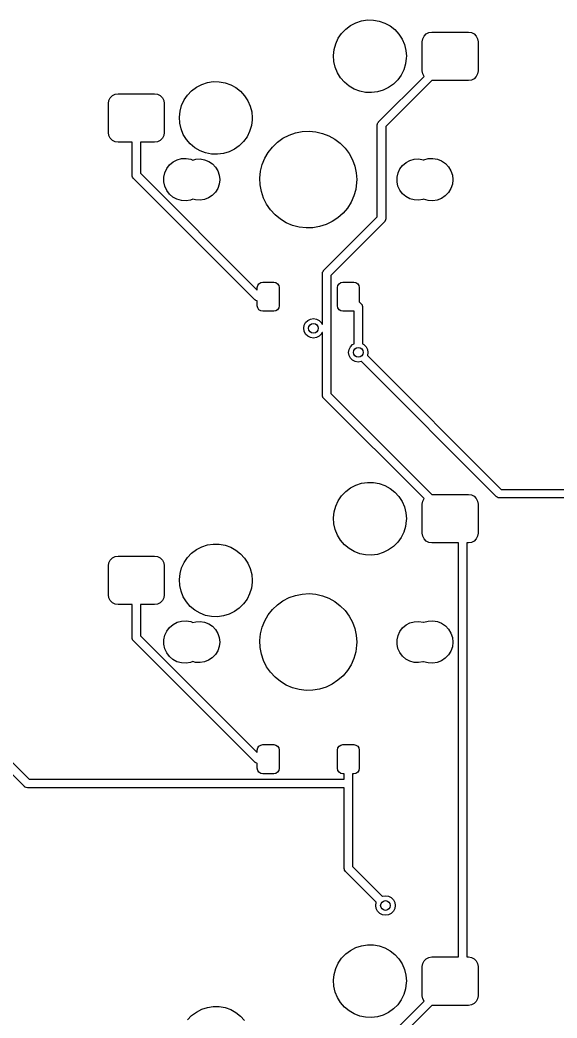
# Model space of a CAD drawing. Extents: x 50 to 376, y -141 to -43.
# Drawn here: x 299.52 to 321.64, y -88.64 to -47.53 of the extents above; entities that cross this region are included whole.
import ezdxf

# ---------------------------------------------------------------- set-up
doc = ezdxf.new("R2010")
doc.units = 0
doc.layers.add('BLACK', color=7, linetype='CONTINUOUS')

msp = doc.modelspace()

# ---------------------------------------------------------------- linework, layer by layer
at = {"layer": 'BLACK', "linetype": 'CONTINUOUS'}
for p, q in [((313.137, -47.7527), (313.355, -47.6392)), ((313.355, -47.6392), (313.589, -47.5628)), ((313.589, -47.5628), (313.832, -47.5257)), ((313.832, -47.5257), (314.077, -47.5287)), ((314.077, -47.5287), (314.319, -47.5718)), ((314.319, -47.5718), (314.551, -47.6538)), ((314.551, -47.6538), (314.766, -47.7726)), ((312.632, -48.2811), (312.77, -48.078)), ((312.77, -48.078), (312.94, -47.9003)), ((312.94, -47.9003), (313.137, -47.7527)), ((314.766, -47.7726), (314.959, -47.925)), ((314.959, -47.925), (315.125, -48.1068)), ((316.165, -48.1869), (316.253, -48.0984)), ((316.253, -48.0984), (316.365, -48.0416)), ((316.365, -48.0416), (316.488, -48.022)), ((316.488, -48.022), (317.988, -48.022)), ((317.988, -48.022), (318.112, -48.0416)), ((318.112, -48.0416), (318.223, -48.0984)), ((318.223, -48.0984), (318.312, -48.1869)), ((312.463, -48.7409), (312.528, -48.5041)), ((312.528, -48.5041), (312.632, -48.2811)), ((315.125, -48.1068), (315.258, -48.3132)), ((315.258, -48.3132), (315.356, -48.5386)), ((316.088, -48.422), (316.108, -48.2984)), ((316.088, -49.622), (316.088, -48.422)), ((316.108, -48.2984), (316.165, -48.1869)), ((318.312, -48.1869), (318.369, -48.2984)), ((318.369, -48.2984), (318.388, -48.422)), ((318.388, -48.422), (318.388, -49.622)), ((312.437, -48.9854), (312.463, -48.7409)), ((315.356, -48.5386), (315.416, -48.777)), ((315.416, -48.777), (315.436, -49.022)), ((312.451, -49.2308), (312.437, -48.9854)), ((312.505, -49.4706), (312.451, -49.2308)), ((315.434, -49.0953), (315.402, -49.339)), ((315.436, -49.022), (315.434, -49.0953)), ((312.597, -49.6983), (312.505, -49.4706)), ((312.726, -49.9079), (312.597, -49.6983)), ((315.331, -49.5742), (315.222, -49.7946)), ((315.402, -49.339), (315.331, -49.5742)), ((316.108, -49.7456), (316.088, -49.622)), ((316.162, -49.8512), (316.108, -49.7456)), ((318.369, -49.7456), (318.312, -49.8571)), ((318.388, -49.622), (318.369, -49.7456)), ((307.005, -50.1792), (307.239, -50.1028)), ((307.239, -50.1028), (307.482, -50.0657)), ((307.482, -50.0657), (307.727, -50.0687)), ((307.727, -50.0687), (307.969, -50.1118)), ((307.969, -50.1118), (308.201, -50.1938)), ((312.887, -50.0937), (312.726, -49.9079)), ((313.076, -50.2507), (312.887, -50.0937)), ((314.289, -51.7236), (316.162, -49.8512)), ((316.486, -50.0217), (314.588, -51.9198)), ((315.079, -49.9942), (314.904, -50.1677)), ((315.222, -49.7946), (315.079, -49.9942)), ((316.488, -50.022), (316.486, -50.0217)), ((317.988, -50.022), (316.488, -50.022)), ((318.112, -50.0024), (317.988, -50.022)), ((318.223, -49.9456), (318.112, -50.0024)), ((318.312, -49.8571), (318.223, -49.9456)), ((303.438, -50.5816), (303.561, -50.562)), ((303.561, -50.562), (305.061, -50.562)), ((305.061, -50.562), (305.185, -50.5816)), ((306.42, -50.618), (306.59, -50.4403)), ((306.59, -50.4403), (306.787, -50.2927)), ((306.787, -50.2927), (307.005, -50.1792)), ((308.201, -50.1938), (308.416, -50.3126)), ((308.416, -50.3126), (308.609, -50.465)), ((308.609, -50.465), (308.775, -50.6468)), ((313.288, -50.3747), (313.076, -50.2507)), ((313.518, -50.4624), (313.288, -50.3747)), ((313.759, -50.5114), (313.518, -50.4624)), ((314.004, -50.5205), (313.759, -50.5114)), ((314.248, -50.4892), (314.004, -50.5205)), ((314.484, -50.4186), (314.248, -50.4892)), ((314.704, -50.3104), (314.484, -50.4186)), ((314.904, -50.1677), (314.704, -50.3104)), ((303.161, -50.962), (303.181, -50.8384)), ((303.161, -52.162), (303.161, -50.962)), ((303.181, -50.8384), (303.238, -50.7269)), ((303.238, -50.7269), (303.326, -50.6384)), ((303.326, -50.6384), (303.438, -50.5816)), ((305.185, -50.5816), (305.296, -50.6384)), ((305.296, -50.6384), (305.385, -50.7269)), ((305.385, -50.7269), (305.442, -50.8384)), ((305.442, -50.8384), (305.461, -50.962)), ((305.461, -50.962), (305.461, -52.162)), ((306.178, -51.0441), (306.282, -50.8211)), ((306.282, -50.8211), (306.42, -50.618)), ((308.775, -50.6468), (308.908, -50.8532)), ((308.908, -50.8532), (309.006, -51.0786)), ((306.087, -51.5254), (306.113, -51.2809)), ((306.113, -51.2809), (306.178, -51.0441)), ((309.006, -51.0786), (309.066, -51.317)), ((309.066, -51.317), (309.086, -51.562)), ((306.101, -51.7708), (306.087, -51.5254)), ((306.155, -52.0106), (306.101, -51.7708)), ((309.084, -51.6353), (309.052, -51.879)), ((309.086, -51.562), (309.084, -51.6353)), ((314.238, -51.8473), (314.243, -51.8038)), ((314.243, -51.8038), (314.246, -51.7996)), ((314.246, -51.795), (314.265, -51.7631)), ((314.246, -51.7996), (314.246, -51.795)), ((314.265, -51.7631), (314.283, -51.7302)), ((314.283, -51.7302), (314.287, -51.7276)), ((314.287, -51.7276), (314.289, -51.7236)), ((303.181, -52.2856), (303.161, -52.162)), ((305.461, -52.162), (305.442, -52.2856)), ((306.247, -52.2383), (306.155, -52.0106)), ((308.981, -52.1142), (308.872, -52.3346)), ((309.052, -51.879), (308.981, -52.1142)), ((310.604, -52.2721), (310.87, -52.1788)), ((310.87, -52.1788), (311.146, -52.1238)), ((311.146, -52.1238), (311.428, -52.1083)), ((311.428, -52.1083), (311.708, -52.1326)), ((311.708, -52.1326), (311.982, -52.1962)), ((311.982, -52.1962), (312.245, -52.2979)), ((314.238, -55.6391), (314.238, -51.8473)), ((314.588, -51.9198), (314.588, -55.7116)), ((303.238, -52.3971), (303.181, -52.2856)), ((303.326, -52.4856), (303.238, -52.3971)), ((303.438, -52.5424), (303.326, -52.4856)), ((303.561, -52.562), (303.438, -52.5424)), ((304.136, -52.562), (303.561, -52.562)), ((304.136, -53.9159), (304.136, -52.562)), ((305.061, -52.562), (304.486, -52.562)), ((304.486, -52.562), (304.486, -53.8434)), ((305.185, -52.5424), (305.061, -52.562)), ((305.296, -52.4856), (305.185, -52.5424)), ((305.385, -52.3971), (305.296, -52.4856)), ((305.442, -52.2856), (305.385, -52.3971)), ((306.376, -52.4479), (306.247, -52.2383)), ((306.537, -52.6337), (306.376, -52.4479)), ((308.729, -52.5342), (308.554, -52.7077)), ((308.872, -52.3346), (308.729, -52.5342)), ((309.921, -52.7601), (310.125, -52.5657)), ((310.125, -52.5657), (310.354, -52.4019)), ((310.354, -52.4019), (310.604, -52.2721)), ((312.245, -52.2979), (312.491, -52.4355)), ((312.491, -52.4355), (312.715, -52.6064)), ((312.715, -52.6064), (312.912, -52.8071)), ((306.726, -52.7907), (306.537, -52.6337)), ((306.938, -52.9147), (306.726, -52.7907)), ((307.168, -53.0024), (306.938, -52.9147)), ((307.409, -53.0514), (307.168, -53.0024)), ((307.898, -53.0292), (307.654, -53.0605)), ((308.134, -52.9586), (307.898, -53.0292)), ((308.354, -52.8504), (308.134, -52.9586)), ((308.554, -52.7077), (308.354, -52.8504)), ((309.606, -53.2248), (309.747, -52.9813)), ((309.747, -52.9813), (309.921, -52.7601)), ((312.912, -52.8071), (313.08, -53.0336)), ((313.08, -53.0336), (313.213, -53.2815)), ((305.683, -53.4986), (305.827, -53.3766)), ((305.827, -53.3766), (305.994, -53.2884)), ((305.994, -53.2884), (306.176, -53.2383)), ((306.176, -53.2383), (306.365, -53.2284)), ((306.365, -53.2284), (306.552, -53.2592)), ((306.552, -53.2592), (306.642, -53.2955)), ((306.642, -53.2955), (306.76, -53.2629)), ((306.76, -53.2629), (306.944, -53.2533)), ((306.944, -53.2533), (307.125, -53.2833)), ((307.125, -53.2833), (307.295, -53.3515)), ((307.295, -53.3515), (307.447, -53.4547)), ((307.654, -53.0605), (307.409, -53.0514)), ((309.5, -53.4859), (309.606, -53.2248)), ((313.213, -53.2815), (313.311, -53.5457)), ((315.281, -53.5158), (315.421, -53.3973)), ((315.421, -53.3973), (315.583, -53.3117)), ((315.583, -53.3117), (315.76, -53.2629)), ((315.76, -53.2629), (315.944, -53.2533)), ((315.944, -53.2533), (316.125, -53.2833)), ((316.125, -53.2833), (316.147, -53.2922)), ((316.147, -53.2922), (316.154, -53.2884)), ((316.154, -53.2884), (316.336, -53.2383)), ((316.336, -53.2383), (316.525, -53.2284)), ((316.525, -53.2284), (316.712, -53.2592)), ((316.712, -53.2592), (316.887, -53.3294)), ((316.887, -53.3294), (317.043, -53.4357)), ((317.043, -53.4357), (317.173, -53.573)), ((304.486, -53.8434), (309.296, -58.6534)), ((305.447, -54.0045), (305.488, -53.82)), ((305.488, -53.82), (305.568, -53.6487)), ((305.568, -53.6487), (305.683, -53.4986)), ((307.447, -53.4547), (307.573, -53.5881)), ((307.573, -53.5881), (307.668, -53.7455)), ((307.668, -53.7455), (307.726, -53.9195)), ((309.403, -54.0394), (309.432, -53.7592)), ((309.432, -53.7592), (309.5, -53.4859)), ((313.311, -53.5457), (313.37, -53.8211)), ((313.37, -53.8211), (313.39, -54.102)), ((315.051, -54.0073), (315.092, -53.8281)), ((315.092, -53.8281), (315.169, -53.6617)), ((315.169, -53.6617), (315.281, -53.5158)), ((317.173, -53.573), (317.271, -53.735)), ((317.271, -53.735), (317.331, -53.9141)), ((304.137, -53.9205), (304.136, -53.9159)), ((304.136, -53.9251), (304.137, -53.9205)), ((304.147, -53.9608), (304.136, -53.9251)), ((304.156, -53.997), (304.147, -53.9608)), ((304.159, -54.0005), (304.156, -53.997)), ((304.161, -54.005), (304.159, -54.0005)), ((304.187, -54.0396), (304.161, -54.005)), ((309.2, -59.0517), (304.187, -54.0396)), ((305.446, -54.1935), (305.447, -54.0045)), ((305.486, -54.3782), (305.446, -54.1935)), ((307.746, -54.1079), (307.725, -54.2903)), ((307.726, -53.9195), (307.746, -54.102)), ((307.746, -54.102), (307.746, -54.1079)), ((309.414, -54.3208), (309.403, -54.0394)), ((313.386, -54.2272), (313.349, -54.5063)), ((313.39, -54.102), (313.386, -54.2272)), ((315.051, -54.1908), (315.051, -54.0073)), ((315.09, -54.3703), (315.051, -54.1908)), ((317.351, -54.1081), (317.329, -54.2959)), ((317.331, -53.9141), (317.351, -54.102)), ((317.351, -54.102), (317.351, -54.1081)), ((305.565, -54.55), (305.486, -54.3782)), ((305.678, -54.701), (305.565, -54.55)), ((307.57, -54.6206), (307.443, -54.7531)), ((307.665, -54.4639), (307.57, -54.6206)), ((307.725, -54.2903), (307.665, -54.4639)), ((309.465, -54.5979), (309.414, -54.3208)), ((309.554, -54.865), (309.465, -54.5979)), ((313.349, -54.5063), (313.272, -54.7774)), ((315.166, -54.5372), (315.09, -54.3703)), ((315.277, -54.6839), (315.166, -54.5372)), ((317.169, -54.6359), (317.039, -54.7723)), ((317.268, -54.4746), (317.169, -54.6359)), ((317.329, -54.2959), (317.268, -54.4746)), ((305.822, -54.824), (305.678, -54.701)), ((305.988, -54.9133), (305.822, -54.824)), ((306.17, -54.9647), (305.988, -54.9133)), ((306.359, -54.976), (306.17, -54.9647)), ((306.546, -54.9464), (306.359, -54.976)), ((306.643, -54.9084), (306.546, -54.9464)), ((306.754, -54.9401), (306.643, -54.9084)), ((306.938, -54.951), (306.754, -54.9401)), ((307.119, -54.9223), (306.938, -54.951)), ((307.29, -54.8553), (307.119, -54.9223)), ((307.443, -54.7531), (307.29, -54.8553)), ((309.68, -55.117), (309.554, -54.865)), ((313.158, -55.035), (313.009, -55.274)), ((313.272, -54.7774), (313.158, -55.035)), ((315.416, -54.8033), (315.277, -54.6839)), ((315.578, -54.8901), (315.416, -54.8033)), ((315.754, -54.9401), (315.578, -54.8901)), ((315.938, -54.951), (315.754, -54.9401)), ((316.119, -54.9223), (315.938, -54.951)), ((316.146, -54.9118), (316.119, -54.9223)), ((316.148, -54.9133), (316.146, -54.9118)), ((316.33, -54.9647), (316.148, -54.9133)), ((316.519, -54.976), (316.33, -54.9647)), ((316.706, -54.9464), (316.519, -54.976)), ((316.882, -54.8774), (316.706, -54.9464)), ((317.039, -54.7723), (316.882, -54.8774)), ((309.84, -55.3487), (309.68, -55.117)), ((310.031, -55.5555), (309.84, -55.3487)), ((312.828, -55.4896), (312.618, -55.6775)), ((313.009, -55.274), (312.828, -55.4896)), ((310.25, -55.7333), (310.031, -55.5555)), ((310.491, -55.8786), (310.25, -55.7333)), ((310.75, -55.9884), (310.491, -55.8786)), ((312.027, -57.8504), (314.238, -55.6391)), ((312.384, -55.834), (312.13, -55.9559)), ((314.537, -55.8353), (312.325, -58.0466)), ((312.618, -55.6775), (312.384, -55.834)), ((314.539, -55.8313), (314.537, -55.8353)), ((314.543, -55.8287), (314.539, -55.8313)), ((314.561, -55.7958), (314.543, -55.8287)), ((314.58, -55.7639), (314.561, -55.7958)), ((314.582, -55.7551), (314.58, -55.7593)), ((314.58, -55.7593), (314.58, -55.7639)), ((314.588, -55.7116), (314.582, -55.7551)), ((311.023, -56.0606), (310.75, -55.9884)), ((311.302, -56.0937), (311.023, -56.0606)), ((311.584, -56.0871), (311.302, -56.0937)), ((311.862, -56.0408), (311.584, -56.0871)), ((312.13, -55.9559), (311.862, -56.0408)), ((311.975, -57.9741), (311.981, -57.9306)), ((311.981, -57.9306), (311.983, -57.9264)), ((311.983, -57.9218), (312.003, -57.8899)), ((311.983, -57.9264), (311.983, -57.9218)), ((312.003, -57.8899), (312.02, -57.857)), ((312.02, -57.857), (312.024, -57.8544)), ((312.024, -57.8544), (312.027, -57.8504)), ((309.362, -58.3939), (309.435, -58.3451)), ((309.435, -58.3451), (309.521, -58.328)), ((309.521, -58.328), (309.971, -58.328)), ((309.971, -58.328), (310.057, -58.3451)), ((310.057, -58.3451), (310.13, -58.3939)), ((311.975, -60.0524), (311.975, -57.9741)), ((312.325, -58.0466), (312.325, -62.9117)), ((312.662, -58.3939), (312.735, -58.3451)), ((312.735, -58.3451), (312.821, -58.328)), ((312.821, -58.328), (313.271, -58.328)), ((313.271, -58.328), (313.357, -58.3451)), ((313.357, -58.3451), (313.43, -58.3939)), ((309.296, -58.553), (309.313, -58.4669)), ((309.296, -58.6534), (309.296, -58.553)), ((309.313, -58.4669), (309.362, -58.3939)), ((310.13, -58.3939), (310.179, -58.4669)), ((310.179, -58.4669), (310.196, -58.553)), ((310.196, -58.553), (310.196, -59.303)), ((312.596, -58.553), (312.613, -58.4669)), ((312.596, -59.303), (312.596, -58.553)), ((312.613, -58.4669), (312.662, -58.3939)), ((313.43, -58.3939), (313.479, -58.4669)), ((313.479, -58.4669), (313.496, -58.553)), ((313.496, -58.553), (313.496, -59.1305)), ((309.204, -59.0542), (309.2, -59.0517)), ((309.206, -59.058), (309.204, -59.0542)), ((309.239, -59.0757), (309.206, -59.058)), ((309.271, -59.095), (309.239, -59.0757)), ((309.276, -59.0953), (309.271, -59.095)), ((309.28, -59.0975), (309.276, -59.0953)), ((309.296, -59.0996), (309.28, -59.0975)), ((309.296, -59.303), (309.296, -59.0996)), ((313.496, -59.1305), (313.579, -59.2134)), ((309.313, -59.3891), (309.296, -59.303)), ((309.362, -59.4621), (309.313, -59.3891)), ((309.435, -59.5109), (309.362, -59.4621)), ((309.521, -59.528), (309.435, -59.5109)), ((309.971, -59.528), (309.521, -59.528)), ((310.057, -59.5109), (309.971, -59.528)), ((310.13, -59.4621), (310.057, -59.5109)), ((310.179, -59.3891), (310.13, -59.4621)), ((310.196, -59.303), (310.179, -59.3891)), ((312.613, -59.3891), (312.596, -59.303)), ((312.662, -59.4621), (312.613, -59.3891)), ((312.735, -59.5109), (312.662, -59.4621)), ((312.821, -59.528), (312.735, -59.5109)), ((313.271, -59.528), (312.821, -59.528)), ((313.28, -59.5262), (313.271, -59.528)), ((313.28, -60.8661), (313.28, -59.5262)), ((313.579, -59.2134), (313.606, -59.248)), ((313.606, -59.248), (313.607, -59.2525)), ((313.607, -59.2525), (313.61, -59.256)), ((313.61, -59.256), (313.619, -59.2922)), ((313.619, -59.2922), (313.63, -59.3279)), ((313.63, -59.3279), (313.629, -59.3325)), ((313.629, -59.3325), (313.63, -59.3371)), ((313.63, -59.3371), (313.63, -60.8661)), ((311.229, -60.1038), (311.286, -59.9923)), ((311.286, -59.9923), (311.374, -59.9038)), ((311.374, -59.9038), (311.486, -59.847)), ((311.486, -59.847), (311.609, -59.8274)), ((311.609, -59.8274), (311.733, -59.847)), ((311.733, -59.847), (311.845, -59.9038)), ((311.845, -59.9038), (311.933, -59.9923)), ((311.933, -59.9923), (311.964, -60.0524)), ((311.209, -60.2274), (311.229, -60.1038)), ((311.229, -60.351), (311.209, -60.2274)), ((311.286, -60.4625), (311.229, -60.351)), ((311.964, -60.4024), (311.933, -60.4625)), ((311.964, -60.0524), (311.975, -60.0524)), ((311.975, -60.4024), (311.964, -60.4024)), ((311.975, -62.9842), (311.975, -60.4024)), ((311.374, -60.551), (311.286, -60.4625)), ((311.486, -60.6078), (311.374, -60.551)), ((311.609, -60.6274), (311.486, -60.6078)), ((311.733, -60.6078), (311.609, -60.6274)), ((311.845, -60.551), (311.733, -60.6078)), ((311.933, -60.4625), (311.845, -60.551)), ((313.055, -61.2203), (313.075, -61.0967)), ((313.075, -61.3439), (313.055, -61.2203)), ((313.075, -61.0967), (313.132, -60.9852)), ((313.132, -60.9852), (313.22, -60.8967)), ((313.22, -60.8967), (313.28, -60.8661)), ((313.63, -60.8661), (313.69, -60.8967)), ((313.69, -60.8967), (313.779, -60.9852)), ((313.779, -60.9852), (313.836, -61.0967)), ((313.836, -61.0967), (313.855, -61.2203)), ((313.855, -61.2203), (313.836, -61.3439)), ((313.132, -61.4554), (313.075, -61.3439)), ((313.22, -61.5439), (313.132, -61.4554)), ((313.332, -61.6007), (313.22, -61.5439)), ((313.455, -61.6203), (313.332, -61.6007)), ((313.579, -61.6007), (313.455, -61.6203)), ((313.585, -61.5976), (313.579, -61.6007)), ((319.151, -67.1637), (313.585, -61.5976)), ((313.836, -61.3439), (313.833, -61.3501)), ((313.833, -61.3501), (319.347, -66.865)), ((311.977, -62.9888), (311.975, -62.9842)), ((311.976, -62.9934), (311.977, -62.9888)), ((311.986, -63.0291), (311.976, -62.9934)), ((311.995, -63.0653), (311.986, -63.0291)), ((311.998, -63.0688), (311.995, -63.0653)), ((312, -63.0733), (311.998, -63.0688)), ((312.027, -63.1079), (312, -63.0733)), ((316.162, -67.2428), (312.027, -63.1079)), ((312.325, -62.9117), (316.486, -67.0723)), ((313.589, -66.6128), (313.832, -66.5757)), ((313.832, -66.5757), (314.077, -66.5787)), ((314.077, -66.5787), (314.319, -66.6218)), ((312.77, -67.128), (312.94, -66.9503)), ((312.94, -66.9503), (313.137, -66.8027)), ((313.137, -66.8027), (313.355, -66.6892)), ((313.355, -66.6892), (313.589, -66.6128)), ((314.319, -66.6218), (314.551, -66.7038)), ((314.551, -66.7038), (314.766, -66.8226)), ((314.766, -66.8226), (314.959, -66.975)), ((314.959, -66.975), (315.125, -67.1568)), ((319.347, -66.865), (331.024, -66.865)), ((312.528, -67.5541), (312.632, -67.3311)), ((312.632, -67.3311), (312.77, -67.128)), ((315.125, -67.1568), (315.258, -67.3632)), ((315.258, -67.3632), (315.356, -67.5886)), ((316.088, -67.472), (316.108, -67.3484)), ((316.108, -67.3484), (316.162, -67.2428)), ((316.486, -67.0723), (316.488, -67.072)), ((316.488, -67.072), (317.988, -67.072)), ((317.988, -67.072), (318.112, -67.0916)), ((318.112, -67.0916), (318.223, -67.1484)), ((318.223, -67.1484), (318.312, -67.2369)), ((318.312, -67.2369), (318.369, -67.3484)), ((318.369, -67.3484), (318.388, -67.472)), ((319.155, -67.1662), (319.151, -67.1637)), ((319.158, -67.1701), (319.155, -67.1662)), ((319.191, -67.1877), (319.158, -67.1701)), ((319.223, -67.207), (319.191, -67.1877)), ((319.227, -67.2073), (319.223, -67.207)), ((319.231, -67.2095), (319.227, -67.2073)), ((319.275, -67.215), (319.231, -67.2095)), ((331.096, -67.215), (319.275, -67.215)), ((312.437, -68.0354), (312.463, -67.7909)), ((312.463, -67.7909), (312.528, -67.5541)), ((315.356, -67.5886), (315.416, -67.827)), ((315.416, -67.827), (315.436, -68.072)), ((316.088, -68.672), (316.088, -67.472)), ((318.388, -67.472), (318.388, -68.672)), ((312.451, -68.2808), (312.437, -68.0354)), ((315.434, -68.1453), (315.402, -68.389)), ((315.436, -68.072), (315.434, -68.1453)), ((312.505, -68.5206), (312.451, -68.2808)), ((312.597, -68.7483), (312.505, -68.5206)), ((315.331, -68.6242), (315.222, -68.8446)), ((315.402, -68.389), (315.331, -68.6242)), ((312.726, -68.9579), (312.597, -68.7483)), ((312.887, -69.1437), (312.726, -68.9579)), ((315.079, -69.0442), (314.904, -69.2177)), ((315.222, -68.8446), (315.079, -69.0442)), ((316.108, -68.7956), (316.088, -68.672)), ((316.165, -68.9071), (316.108, -68.7956)), ((316.253, -68.9956), (316.165, -68.9071)), ((316.365, -69.0524), (316.253, -68.9956)), ((316.488, -69.072), (316.365, -69.0524)), ((317.576, -69.072), (316.488, -69.072)), ((317.576, -86.122), (317.576, -69.072)), ((317.988, -69.072), (317.926, -69.072)), ((317.926, -69.072), (317.926, -86.122)), ((318.112, -69.0524), (317.988, -69.072)), ((318.223, -68.9956), (318.112, -69.0524)), ((318.312, -68.9071), (318.223, -68.9956)), ((318.369, -68.7956), (318.312, -68.9071)), ((318.388, -68.672), (318.369, -68.7956)), ((306.59, -69.4903), (306.787, -69.3427)), ((306.787, -69.3427), (307.005, -69.2292)), ((307.005, -69.2292), (307.239, -69.1528)), ((307.239, -69.1528), (307.482, -69.1157)), ((307.482, -69.1157), (307.727, -69.1187)), ((307.727, -69.1187), (307.969, -69.1618)), ((307.969, -69.1618), (308.201, -69.2438)), ((308.201, -69.2438), (308.416, -69.3626)), ((308.416, -69.3626), (308.609, -69.515)), ((313.076, -69.3007), (312.887, -69.1437)), ((313.288, -69.4247), (313.076, -69.3007)), ((313.518, -69.5124), (313.288, -69.4247)), ((314.484, -69.4686), (314.248, -69.5392)), ((314.704, -69.3604), (314.484, -69.4686)), ((314.904, -69.2177), (314.704, -69.3604)), ((303.161, -70.012), (303.181, -69.8884)), ((303.181, -69.8884), (303.238, -69.7769)), ((303.238, -69.7769), (303.326, -69.6884)), ((303.326, -69.6884), (303.438, -69.6316)), ((303.438, -69.6316), (303.561, -69.612)), ((303.561, -69.612), (305.061, -69.612)), ((305.061, -69.612), (305.185, -69.6316)), ((305.185, -69.6316), (305.296, -69.6884)), ((305.296, -69.6884), (305.385, -69.7769)), ((305.385, -69.7769), (305.442, -69.8884)), ((305.442, -69.8884), (305.461, -70.012)), ((306.178, -70.0941), (306.282, -69.8711)), ((306.282, -69.8711), (306.42, -69.668)), ((306.42, -69.668), (306.59, -69.4903)), ((308.609, -69.515), (308.775, -69.6968)), ((308.775, -69.6968), (308.908, -69.9032)), ((313.759, -69.5614), (313.518, -69.5124)), ((314.004, -69.5705), (313.759, -69.5614)), ((314.248, -69.5392), (314.004, -69.5705)), ((303.161, -71.212), (303.161, -70.012)), ((305.461, -70.012), (305.461, -71.212)), ((306.113, -70.3309), (306.178, -70.0941)), ((308.908, -69.9032), (309.006, -70.1286)), ((309.006, -70.1286), (309.066, -70.367)), ((306.087, -70.5754), (306.113, -70.3309)), ((306.101, -70.8208), (306.087, -70.5754)), ((309.084, -70.6853), (309.052, -70.929)), ((309.066, -70.367), (309.086, -70.612)), ((309.086, -70.612), (309.084, -70.6853)), ((306.155, -71.0606), (306.101, -70.8208)), ((306.247, -71.2883), (306.155, -71.0606)), ((309.052, -70.929), (308.981, -71.1642)), ((303.181, -71.3356), (303.161, -71.212)), ((303.238, -71.4471), (303.181, -71.3356)), ((303.326, -71.5356), (303.238, -71.4471)), ((303.438, -71.5924), (303.326, -71.5356)), ((305.296, -71.5356), (305.185, -71.5924)), ((305.385, -71.4471), (305.296, -71.5356)), ((305.442, -71.3356), (305.385, -71.4471)), ((305.461, -71.212), (305.442, -71.3356)), ((306.376, -71.4979), (306.247, -71.2883)), ((306.537, -71.6837), (306.376, -71.4979)), ((308.872, -71.3846), (308.729, -71.5842)), ((308.981, -71.1642), (308.872, -71.3846)), ((310.125, -71.6157), (310.354, -71.4519)), ((310.354, -71.4519), (310.604, -71.3221)), ((310.604, -71.3221), (310.87, -71.2288)), ((310.87, -71.2288), (311.146, -71.1738)), ((311.146, -71.1738), (311.428, -71.1583)), ((311.428, -71.1583), (311.708, -71.1826)), ((311.708, -71.1826), (311.982, -71.2462)), ((311.982, -71.2462), (312.245, -71.3479)), ((312.245, -71.3479), (312.491, -71.4855)), ((312.491, -71.4855), (312.715, -71.6564)), ((303.561, -71.612), (303.438, -71.5924)), ((304.136, -71.612), (303.561, -71.612)), ((304.136, -72.9659), (304.136, -71.612)), ((305.061, -71.612), (304.486, -71.612)), ((304.486, -71.612), (304.486, -72.8934)), ((305.185, -71.5924), (305.061, -71.612)), ((306.726, -71.8407), (306.537, -71.6837)), ((306.938, -71.9647), (306.726, -71.8407)), ((308.354, -71.9004), (308.134, -72.0086)), ((308.554, -71.7577), (308.354, -71.9004)), ((308.729, -71.5842), (308.554, -71.7577)), ((309.747, -72.0313), (309.921, -71.8101)), ((309.921, -71.8101), (310.125, -71.6157)), ((312.715, -71.6564), (312.912, -71.8571)), ((312.912, -71.8571), (313.08, -72.0836)), ((305.827, -72.4266), (305.994, -72.3384)), ((305.994, -72.3384), (306.176, -72.2883)), ((306.176, -72.2883), (306.365, -72.2784)), ((306.365, -72.2784), (306.552, -72.3092)), ((306.552, -72.3092), (306.642, -72.3455)), ((306.642, -72.3455), (306.76, -72.3129)), ((306.76, -72.3129), (306.944, -72.3033)), ((307.168, -72.0524), (306.938, -71.9647)), ((306.944, -72.3033), (307.125, -72.3333)), ((307.125, -72.3333), (307.295, -72.4015)), ((307.409, -72.1014), (307.168, -72.0524)), ((307.654, -72.1105), (307.409, -72.1014)), ((307.898, -72.0792), (307.654, -72.1105)), ((308.134, -72.0086), (307.898, -72.0792)), ((309.5, -72.5359), (309.606, -72.2748)), ((309.606, -72.2748), (309.747, -72.0313)), ((313.08, -72.0836), (313.213, -72.3315)), ((313.213, -72.3315), (313.311, -72.5957)), ((315.421, -72.4473), (315.583, -72.3617)), ((315.583, -72.3617), (315.76, -72.3129)), ((315.76, -72.3129), (315.944, -72.3033)), ((315.944, -72.3033), (316.125, -72.3333)), ((316.125, -72.3333), (316.147, -72.3422)), ((316.147, -72.3422), (316.154, -72.3384)), ((316.154, -72.3384), (316.336, -72.2883)), ((316.336, -72.2883), (316.525, -72.2784)), ((316.525, -72.2784), (316.712, -72.3092)), ((316.712, -72.3092), (316.887, -72.3794)), ((305.488, -72.87), (305.568, -72.6987)), ((305.568, -72.6987), (305.683, -72.5486)), ((305.683, -72.5486), (305.827, -72.4266)), ((307.295, -72.4015), (307.447, -72.5047)), ((307.447, -72.5047), (307.573, -72.6381)), ((307.573, -72.6381), (307.668, -72.7955)), ((309.432, -72.8092), (309.5, -72.5359)), ((313.311, -72.5957), (313.37, -72.8711)), ((315.092, -72.8781), (315.169, -72.7117)), ((315.169, -72.7117), (315.281, -72.5658)), ((315.281, -72.5658), (315.421, -72.4473)), ((316.887, -72.3794), (317.043, -72.4857)), ((317.043, -72.4857), (317.173, -72.623)), ((317.173, -72.623), (317.271, -72.785)), ((304.137, -72.9705), (304.136, -72.9659)), ((304.136, -72.9751), (304.137, -72.9705)), ((304.147, -73.0108), (304.136, -72.9751)), ((304.156, -73.047), (304.147, -73.0108)), ((304.159, -73.0505), (304.156, -73.047)), ((304.161, -73.055), (304.159, -73.0505)), ((304.187, -73.0896), (304.161, -73.055)), ((309.2, -78.1017), (304.187, -73.0896)), ((304.486, -72.8934), (309.296, -77.7034)), ((305.446, -73.2435), (305.447, -73.0545)), ((305.447, -73.0545), (305.488, -72.87)), ((307.668, -72.7955), (307.726, -72.9695)), ((307.746, -73.1579), (307.725, -73.3403)), ((307.726, -72.9695), (307.746, -73.152)), ((307.746, -73.152), (307.746, -73.1579)), ((309.403, -73.0894), (309.432, -72.8092)), ((309.414, -73.3708), (309.403, -73.0894)), ((313.37, -72.8711), (313.39, -73.152)), ((313.39, -73.152), (313.386, -73.2772)), ((315.051, -73.0573), (315.092, -72.8781)), ((315.051, -73.2408), (315.051, -73.0573)), ((317.271, -72.785), (317.331, -72.9641)), ((317.351, -73.1581), (317.329, -73.3459)), ((317.331, -72.9641), (317.351, -73.152)), ((317.351, -73.152), (317.351, -73.1581)), ((294.446, -73.3545), (299.898, -78.8063)), ((305.486, -73.4282), (305.446, -73.2435)), ((305.565, -73.6), (305.486, -73.4282)), ((307.665, -73.5139), (307.57, -73.6706)), ((307.725, -73.3403), (307.665, -73.5139)), ((309.465, -73.6479), (309.414, -73.3708)), ((313.349, -73.5563), (313.272, -73.8274)), ((313.386, -73.2772), (313.349, -73.5563)), ((315.09, -73.4203), (315.051, -73.2408)), ((315.166, -73.5872), (315.09, -73.4203)), ((315.277, -73.7339), (315.166, -73.5872)), ((317.268, -73.5246), (317.169, -73.6859)), ((317.329, -73.3459), (317.268, -73.5246)), ((299.702, -79.105), (294.322, -73.7251)), ((305.678, -73.751), (305.565, -73.6)), ((305.822, -73.874), (305.678, -73.751)), ((305.988, -73.9633), (305.822, -73.874)), ((306.17, -74.0147), (305.988, -73.9633)), ((306.546, -73.9964), (306.359, -74.026)), ((306.643, -73.9584), (306.546, -73.9964)), ((306.754, -73.9901), (306.643, -73.9584)), ((306.938, -74.001), (306.754, -73.9901)), ((307.119, -73.9723), (306.938, -74.001)), ((307.29, -73.9053), (307.119, -73.9723)), ((307.443, -73.8031), (307.29, -73.9053)), ((307.57, -73.6706), (307.443, -73.8031)), ((309.554, -73.915), (309.465, -73.6479)), ((309.68, -74.167), (309.554, -73.915)), ((313.272, -73.8274), (313.158, -74.085)), ((315.416, -73.8533), (315.277, -73.7339)), ((315.578, -73.9401), (315.416, -73.8533)), ((315.754, -73.9901), (315.578, -73.9401)), ((315.938, -74.001), (315.754, -73.9901)), ((316.119, -73.9723), (315.938, -74.001)), ((316.146, -73.9618), (316.119, -73.9723)), ((316.148, -73.9633), (316.146, -73.9618)), ((316.33, -74.0147), (316.148, -73.9633)), ((316.706, -73.9964), (316.519, -74.026)), ((316.882, -73.9274), (316.706, -73.9964)), ((317.039, -73.8223), (316.882, -73.9274)), ((317.169, -73.6859), (317.039, -73.8223)), ((306.359, -74.026), (306.17, -74.0147)), ((309.84, -74.3987), (309.68, -74.167)), ((310.031, -74.6055), (309.84, -74.3987)), ((313.009, -74.324), (312.828, -74.5396)), ((313.158, -74.085), (313.009, -74.324)), ((316.519, -74.026), (316.33, -74.0147)), ((310.25, -74.7833), (310.031, -74.6055)), ((310.491, -74.9286), (310.25, -74.7833)), ((312.618, -74.7275), (312.384, -74.884)), ((312.828, -74.5396), (312.618, -74.7275)), ((310.75, -75.0384), (310.491, -74.9286)), ((311.023, -75.1106), (310.75, -75.0384)), ((311.302, -75.1437), (311.023, -75.1106)), ((311.584, -75.1371), (311.302, -75.1437)), ((311.862, -75.0908), (311.584, -75.1371)), ((312.13, -75.0059), (311.862, -75.0908)), ((312.384, -74.884), (312.13, -75.0059)), ((309.296, -77.603), (309.313, -77.5169)), ((309.296, -77.7034), (309.296, -77.603)), ((309.313, -77.5169), (309.362, -77.4439)), ((309.362, -77.4439), (309.435, -77.3951)), ((309.435, -77.3951), (309.521, -77.378)), ((309.521, -77.378), (309.971, -77.378)), ((309.971, -77.378), (310.057, -77.3951)), ((310.057, -77.3951), (310.13, -77.4439)), ((310.13, -77.4439), (310.179, -77.5169)), ((310.179, -77.5169), (310.196, -77.603)), ((310.196, -77.603), (310.196, -78.353)), ((312.596, -77.603), (312.613, -77.5169)), ((312.596, -78.353), (312.596, -77.603)), ((312.613, -77.5169), (312.662, -77.4439)), ((312.662, -77.4439), (312.735, -77.3951)), ((312.735, -77.3951), (312.821, -77.378)), ((312.821, -77.378), (313.271, -77.378)), ((313.271, -77.378), (313.357, -77.3951)), ((313.357, -77.3951), (313.43, -77.4439)), ((313.43, -77.4439), (313.479, -77.5169)), ((313.479, -77.5169), (313.496, -77.603)), ((313.496, -77.603), (313.496, -78.353)), ((309.204, -78.1042), (309.2, -78.1017)), ((309.206, -78.108), (309.204, -78.1042)), ((309.239, -78.1257), (309.206, -78.108)), ((309.271, -78.145), (309.239, -78.1257)), ((309.276, -78.1453), (309.271, -78.145)), ((309.28, -78.1475), (309.276, -78.1453)), ((309.296, -78.1496), (309.28, -78.1475)), ((309.296, -78.353), (309.296, -78.1496)), ((309.313, -78.4391), (309.296, -78.353)), ((309.362, -78.5121), (309.313, -78.4391)), ((309.435, -78.5609), (309.362, -78.5121)), ((310.13, -78.5121), (310.057, -78.5609)), ((310.179, -78.4391), (310.13, -78.5121)), ((310.196, -78.353), (310.179, -78.4391)), ((312.613, -78.4391), (312.596, -78.353)), ((312.662, -78.5121), (312.613, -78.4391)), ((312.735, -78.5609), (312.662, -78.5121)), ((313.43, -78.5121), (313.357, -78.5609)), ((313.479, -78.4391), (313.43, -78.5121)), ((313.496, -78.353), (313.479, -78.4391)), ((299.898, -78.8063), (312.871, -78.8063)), ((309.521, -78.578), (309.435, -78.5609)), ((309.971, -78.578), (309.521, -78.578)), ((310.057, -78.5609), (309.971, -78.578)), ((312.821, -78.578), (312.735, -78.5609)), ((312.871, -78.578), (312.821, -78.578)), ((312.871, -78.8063), (312.871, -78.578)), ((313.271, -78.578), (313.221, -78.578)), ((313.221, -78.578), (313.221, -82.4032)), ((313.357, -78.5609), (313.271, -78.578)), ((299.706, -79.1075), (299.702, -79.105)), ((299.708, -79.1114), (299.706, -79.1075)), ((299.741, -79.129), (299.708, -79.1114)), ((299.773, -79.1483), (299.741, -79.129)), ((299.778, -79.1486), (299.773, -79.1483)), ((299.782, -79.1508), (299.778, -79.1486)), ((299.825, -79.1563), (299.782, -79.1508)), ((312.871, -79.1563), (299.825, -79.1563)), ((312.871, -82.4757), (312.871, -79.1563)), ((312.872, -82.4803), (312.871, -82.4757)), ((312.871, -82.4849), (312.872, -82.4803)), ((312.882, -82.5206), (312.871, -82.4849)), ((312.891, -82.5568), (312.882, -82.5206)), ((312.894, -82.5603), (312.891, -82.5568)), ((312.896, -82.5648), (312.894, -82.5603)), ((312.922, -82.5994), (312.896, -82.5648)), ((314.198, -83.8746), (312.922, -82.5994)), ((313.221, -82.4032), (314.445, -83.6271)), ((314.194, -83.8808), (314.198, -83.8746)), ((314.445, -83.6271), (314.451, -83.624)), ((314.451, -83.624), (314.575, -83.6044)), ((314.575, -83.6044), (314.699, -83.624)), ((314.699, -83.624), (314.81, -83.6808)), ((314.81, -83.6808), (314.899, -83.7693)), ((314.899, -83.7693), (314.955, -83.8808)), ((314.175, -84.0044), (314.194, -83.8808)), ((314.194, -84.128), (314.175, -84.0044)), ((314.251, -84.2395), (314.194, -84.128)), ((314.34, -84.328), (314.251, -84.2395)), ((314.899, -84.2395), (314.81, -84.328)), ((314.955, -84.128), (314.899, -84.2395)), ((314.955, -83.8808), (314.975, -84.0044)), ((314.975, -84.0044), (314.955, -84.128)), ((314.451, -84.3848), (314.34, -84.328)), ((314.575, -84.4044), (314.451, -84.3848)), ((314.699, -84.3848), (314.575, -84.4044)), ((314.81, -84.328), (314.699, -84.3848)), ((312.94, -86.0003), (313.137, -85.8527)), ((313.137, -85.8527), (313.355, -85.7392)), ((313.355, -85.7392), (313.589, -85.6628)), ((313.589, -85.6628), (313.832, -85.6257)), ((313.832, -85.6257), (314.077, -85.6287)), ((314.077, -85.6287), (314.319, -85.6718)), ((314.319, -85.6718), (314.551, -85.7538)), ((314.551, -85.7538), (314.766, -85.8726)), ((314.766, -85.8726), (314.959, -86.025)), ((312.632, -86.3811), (312.77, -86.178)), ((312.77, -86.178), (312.94, -86.0003)), ((314.959, -86.025), (315.125, -86.2068)), ((315.125, -86.2068), (315.258, -86.4132)), ((316.108, -86.3984), (316.165, -86.2869)), ((316.165, -86.2869), (316.253, -86.1984)), ((316.253, -86.1984), (316.365, -86.1416)), ((316.365, -86.1416), (316.488, -86.122)), ((316.488, -86.122), (317.576, -86.122)), ((317.926, -86.122), (317.988, -86.122)), ((317.988, -86.122), (318.112, -86.1416)), ((318.112, -86.1416), (318.223, -86.1984)), ((318.223, -86.1984), (318.312, -86.2869)), ((318.312, -86.2869), (318.369, -86.3984)), ((312.463, -86.8409), (312.528, -86.6041)), ((312.528, -86.6041), (312.632, -86.3811)), ((315.258, -86.4132), (315.356, -86.6386)), ((315.356, -86.6386), (315.416, -86.877)), ((316.088, -86.522), (316.108, -86.3984)), ((316.088, -87.722), (316.088, -86.522)), ((318.369, -86.3984), (318.388, -86.522)), ((318.388, -86.522), (318.388, -87.722)), ((312.437, -87.0854), (312.463, -86.8409)), ((312.451, -87.3308), (312.437, -87.0854)), ((315.416, -86.877), (315.436, -87.122)), ((315.436, -87.122), (315.434, -87.1953)), ((312.505, -87.5706), (312.451, -87.3308)), ((312.597, -87.7983), (312.505, -87.5706)), ((315.402, -87.439), (315.331, -87.6742)), ((315.434, -87.1953), (315.402, -87.439)), ((312.726, -88.0079), (312.597, -87.7983)), ((314.331, -89.7814), (316.162, -87.9512)), ((315.222, -87.8946), (315.079, -88.0942)), ((315.331, -87.6742), (315.222, -87.8946)), ((316.108, -87.8456), (316.088, -87.722)), ((316.162, -87.9512), (316.108, -87.8456)), ((318.312, -87.9571), (318.223, -88.0456)), ((318.369, -87.8456), (318.312, -87.9571)), ((318.388, -87.722), (318.369, -87.8456)), ((306.59, -88.5403), (306.787, -88.3927)), ((306.787, -88.3927), (307.005, -88.2792)), ((307.005, -88.2792), (307.239, -88.2028)), ((307.239, -88.2028), (307.482, -88.1657)), ((307.482, -88.1657), (307.727, -88.1687)), ((307.727, -88.1687), (307.969, -88.2118)), ((307.969, -88.2118), (308.201, -88.2938)), ((308.201, -88.2938), (308.416, -88.4126)), ((312.887, -88.1937), (312.726, -88.0079)), ((313.076, -88.3507), (312.887, -88.1937)), ((313.288, -88.4747), (313.076, -88.3507)), ((316.486, -88.1217), (314.63, -89.9776)), ((314.904, -88.2677), (314.704, -88.4104)), ((315.079, -88.0942), (314.904, -88.2677)), ((316.488, -88.122), (316.486, -88.1217)), ((317.988, -88.122), (316.488, -88.122)), ((318.112, -88.1024), (317.988, -88.122)), ((318.223, -88.0456), (318.112, -88.1024)), ((306.42, -88.718), (306.59, -88.5403)), ((308.416, -88.4126), (308.609, -88.565)), ((308.609, -88.565), (308.775, -88.7468)), ((313.518, -88.5624), (313.288, -88.4747)), ((313.759, -88.6114), (313.518, -88.5624)), ((314.004, -88.6205), (313.759, -88.6114)), ((314.248, -88.5892), (314.004, -88.6205)), ((314.484, -88.5186), (314.248, -88.5892)), ((314.704, -88.4104), (314.484, -88.5186))]:
    msp.add_line(p, q, dxfattribs=at)
at = {"layer": 'BLACK'}
for centre in [(311.609, -60.2274), (313.455, -61.2203), (314.575, -84.0044)]:
    msp.add_circle(centre, 0.2, dxfattribs=at)

doc.saveas('drawing.dxf')
